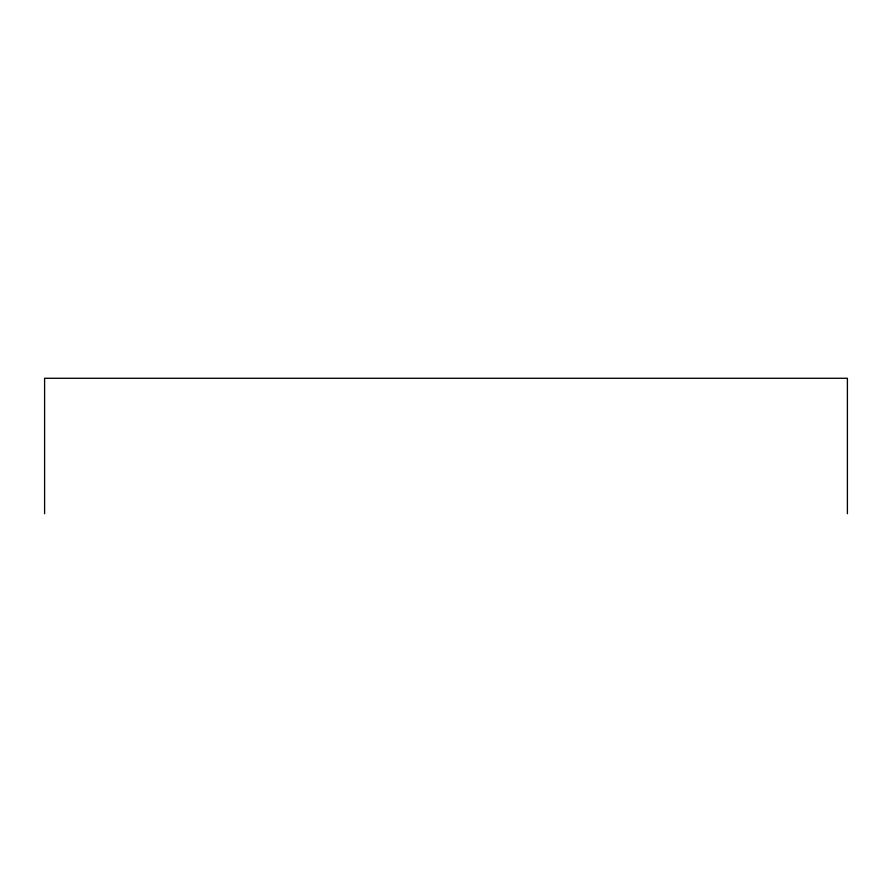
<?xml version="1.0" encoding="UTF-8"?>
<svg xmlns="http://www.w3.org/2000/svg" width="892" height="892" viewBox="0 0 892 892"><rect width="100%" height="100%" fill="white"/><g stroke="black" fill="none" stroke-linecap="round" stroke-linejoin="round"><path stroke-width="1.34" d="M847.4 513.725L847.4 378.275L44.6 378.275L44.6 513.725"/></g></svg>
